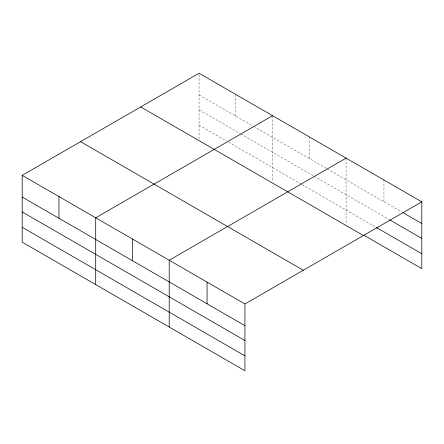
<?xml version="1.0" encoding="UTF-8"?>
<svg xmlns="http://www.w3.org/2000/svg" width="444" height="444" viewBox="0 0 444 444"><rect width="100%" height="100%" fill="white"/><g stroke="black" fill="none" stroke-linecap="round" stroke-linejoin="round"><path stroke-width="0.33" stroke-dasharray="2.22 1.67" d="M199.067 94.938L253.008 126.079M253.602 126.423L326.512 168.515M327.1 168.859L401.687 211.916M199.067 109.823L239.965 133.433M240.559 133.777L313.47 175.874M314.063 176.213L389.26 219.63M199.067 125.158L226.335 140.898M228.704 142.269L301.615 184.36M302.209 184.704L375.652 227.106M383.938 179.987L383.938 201.67M346.07 158.125L346.07 224.237M309.318 136.907L309.318 158.591M272.572 115.69L272.572 181.801M235.82 94.467L235.82 116.156M199.067 74.609L199.067 139.366"/><path stroke-width="0.67" d="M22.2 175.363L244.933 303.957L244.933 370.751L22.2 242.158L22.2 175.363L199.067 73.249L421.8 201.842L421.8 268.637L363.819 235.159M272.572 115.69L95.704 217.799L95.704 284.593M346.07 158.125L169.203 260.234L169.203 327.028M244.933 303.957L421.8 201.842M402.869 212.598L421.8 223.532M389.854 219.969L421.8 238.417M376.246 227.45L421.8 253.752M140.704 106.949L363.436 235.542M80.564 141.669L303.296 270.263M22.2 197.053L244.933 325.646M22.2 211.932L244.933 340.531M22.2 227.273L244.933 355.866M207.071 282.095L207.071 303.785M132.451 239.016L132.451 260.706M58.952 196.581L58.952 218.27"/></g></svg>
